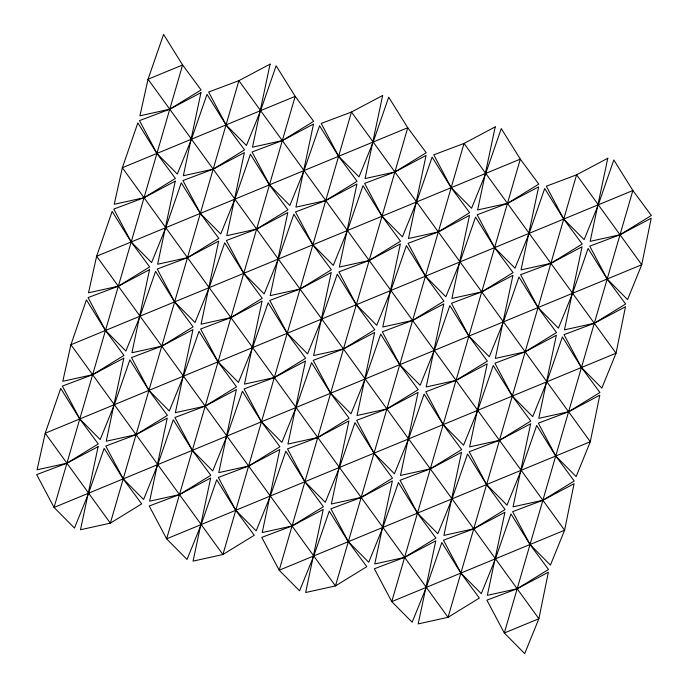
<?xml version="1.0" encoding="UTF-8"?>
<svg xmlns="http://www.w3.org/2000/svg" width="688" height="688" viewBox="0 0 688 688"><rect width="100%" height="100%" fill="white"/><g stroke="black" fill="none" stroke-linecap="round" stroke-linejoin="round"><path stroke-width="1.03" d="M98.109 446.65L80.505 529.734L110.347 523.147L141.676 503.883L123.204 478.9L104.155 448.335L88.632 493.176L74.459 528.049L54.06 507.452L36.653 474.6L66.917 463.205L98.109 446.65M123.814 358.156L106.219 441.232L136.052 434.653L167.244 418.098L149.64 501.174L179.482 494.595L210.666 478.04L193.07 561.124L222.912 554.537L254.242 535.273L235.76 510.29L216.72 479.725L201.197 524.566L187.024 559.439L166.625 538.842L149.219 505.99L179.482 494.595L210.812 475.331L192.339 450.348L173.29 419.783L157.767 464.624L143.594 499.488L123.204 478.9L105.789 446.039L136.052 434.653L167.39 415.389L148.909 390.397L129.869 359.841L114.346 404.682L100.173 439.546L79.774 418.958L60.725 388.393L45.202 433.234L37.083 469.792L66.917 463.205L98.246 443.941L79.774 418.958L62.367 386.097L92.631 374.702L123.814 358.156M149.528 269.653L131.924 352.738L161.766 346.15L192.958 329.595L175.354 412.68L205.196 406.092L236.38 389.537L218.784 472.622L248.617 466.034L279.81 449.488L262.205 532.564L292.047 525.985L323.231 509.43L305.635 592.506L335.469 585.927L366.799 566.663L348.326 541.671L329.277 511.115L313.762 555.956L299.581 590.82L279.19 570.232L261.775 537.371L292.047 525.985L323.377 506.721L304.904 481.729L285.855 451.173L270.332 496.014L256.16 530.878L235.76 510.29L218.354 477.429L248.617 466.034L279.947 446.77L261.474 421.787L242.425 391.223L226.902 436.063L212.73 470.936L192.339 450.348L174.924 417.487L205.196 406.092L236.526 386.828L218.053 361.845L199.004 331.281L183.481 376.121L169.308 410.994L148.909 390.397L131.503 357.545L161.766 346.15L193.096 326.886L174.623 301.903L155.574 271.339L140.051 316.179L125.878 351.052L105.488 330.455L86.439 299.899L70.916 344.731L62.789 381.29L92.631 374.702L123.96 355.438L105.488 330.455L88.073 297.603L118.345 286.208L149.528 269.653M175.242 181.159L157.638 264.235L187.48 257.656L218.664 241.101L201.068 324.177L230.901 317.598L262.094 301.043L244.489 384.128L274.331 377.54L305.515 360.985L287.919 444.07L317.753 437.482L348.945 420.927L331.341 504.012L361.183 497.424L392.366 480.869L374.771 563.954L404.604 557.366L435.796 540.82L418.192 623.896L448.034 617.317L479.364 598.053L460.891 573.061L441.842 542.505L426.319 587.337L412.146 622.21L391.756 601.622L374.341 568.761L404.604 557.366L435.943 538.102L417.461 513.119L398.421 482.555L382.898 527.395L368.725 562.268L348.326 541.671L330.919 508.819L361.183 497.424L392.513 478.16L374.04 453.177L354.991 422.613L339.468 467.453L325.295 502.326L304.904 481.729L287.489 448.877L317.753 437.482L349.091 418.218L330.61 393.235L311.569 362.671L296.046 407.511L281.874 442.384L261.474 421.787L244.068 388.935L274.331 377.54L305.661 358.276L287.188 333.293L268.139 302.729L252.616 347.569L238.444 382.442L218.053 361.845L200.638 328.993L230.901 317.598L262.231 298.334L243.758 273.351L224.709 242.787L209.195 287.627L195.022 322.491L174.623 301.903L157.217 269.042L187.48 257.656L218.81 238.392L200.337 213.4L181.288 182.845L165.765 227.685L151.592 262.549L131.193 241.961L112.153 211.397L96.63 256.237L88.503 292.796L118.345 286.208L149.674 266.944L131.193 241.961L113.787 209.1L144.05 197.705L175.242 181.159M200.948 92.656L183.352 175.741L213.185 169.153L244.378 152.598L226.773 235.683L256.615 229.095L287.799 212.54L270.203 295.625L300.045 289.037L331.229 272.491L313.625 355.567L343.467 348.988L374.659 332.433L357.055 415.509L386.897 408.93L418.08 392.375L400.485 475.46L430.318 468.872L461.51 452.317L443.906 535.402L473.748 528.814L504.932 512.259L487.336 595.344L517.17 588.756L548.362 572.201L538.885 618.727L524.712 653.6L504.313 633.003L486.906 600.151L517.17 588.756L548.499 569.492L530.027 544.509L510.978 513.945L495.455 558.785L481.282 593.658L460.891 573.061L443.476 540.209L473.748 528.814L505.078 509.55L486.605 484.567L467.556 454.003L452.033 498.843L437.86 533.716L417.461 513.119L400.055 480.267L430.318 468.872L461.648 449.608L443.175 424.625L424.126 394.061L408.603 438.901L394.43 473.774L374.04 453.177L356.625 420.325L386.897 408.93L418.227 389.666L399.745 364.674L380.705 334.119L365.182 378.959L351.009 413.823L330.61 393.235L313.203 360.374L343.467 348.988L374.797 329.724L356.324 304.732L337.275 274.177L321.752 319.017L307.579 353.881L287.188 333.293L269.773 300.432L300.045 289.037L331.375 269.773L312.894 244.79L293.853 214.226L278.33 259.066L264.158 293.939L243.758 273.351L226.352 240.49L256.615 229.095L287.945 209.831L269.472 184.848L250.423 154.284L234.9 199.124L220.728 233.997L200.337 213.4L182.922 180.548L213.185 169.153L244.524 149.889L226.042 124.906L207.002 94.342L191.479 139.182L177.306 174.055L156.907 153.458L137.858 122.903L122.335 167.734L114.217 204.293L144.05 197.705L175.38 178.441L156.907 153.458L139.501 120.606L169.764 109.211L200.948 92.656M270.092 64.104L252.487 147.18L282.329 140.601L313.513 124.046L295.917 207.131L325.751 200.543L356.943 183.988L339.339 267.073L369.181 260.485L400.364 243.93L382.769 327.015L412.602 320.427L443.794 303.872L426.19 386.957L456.032 380.369L487.216 363.823L469.62 446.899L499.454 440.32L530.646 423.765L513.042 506.841L542.884 500.262L574.067 483.707L564.599 530.233L550.426 565.097L530.027 544.509L512.62 511.648L542.884 500.262L574.213 480.998L555.741 456.006L536.692 425.451L521.169 470.291L506.996 505.155L486.605 484.567L469.19 451.706L499.454 440.32L530.783 421.047L512.311 396.064L493.262 365.509L477.747 410.34L463.574 445.213L443.175 424.625L425.769 391.764L456.032 380.369L487.362 361.105L468.889 336.122L449.84 305.558L434.317 350.398L420.144 385.271L399.745 364.674L382.339 331.822L412.602 320.427L443.932 301.163L425.459 276.18L406.41 245.616L390.896 290.456L376.714 325.329L356.324 304.732L338.909 271.88L369.181 260.485L400.511 241.221L382.038 216.238L362.989 185.674L347.466 230.514L333.293 265.387L312.894 244.79L295.487 211.938L325.751 200.543L357.081 181.279L338.608 156.296L319.559 125.732L304.036 170.572L289.863 205.445L269.472 184.848L252.057 151.996L282.329 140.601L313.659 121.337L295.186 96.354L276.137 65.79L260.614 110.63L246.442 145.495L226.042 124.906L208.636 92.046L238.899 80.659L270.092 64.104M382.648 95.494L365.053 178.57L394.886 171.991L426.078 155.436L408.474 238.512L438.316 231.933L469.5 215.378L451.904 298.463L481.738 291.875L512.93 275.32L495.326 358.405L525.168 351.817L556.36 335.262L538.756 418.347L568.598 411.759L599.781 395.204L590.304 441.73L576.131 476.603L555.741 456.006L538.326 423.154L568.598 411.759L599.927 392.495L581.446 367.512L562.406 336.948L546.883 381.788L532.71 416.661L512.311 396.064L494.904 363.212L525.168 351.817L556.497 332.553L538.025 307.57L518.976 277.006L503.453 321.846L489.28 356.719L468.889 336.122L451.474 303.27L481.738 291.875L513.076 272.611L494.595 247.628L475.554 217.064L460.031 261.904L445.858 296.777L425.459 276.18L408.053 243.328L438.316 231.933L469.646 212.669L451.173 187.678L432.124 157.122L416.601 201.962L402.428 236.827L382.038 216.238L364.623 183.378L394.886 171.991L426.225 152.727L407.743 127.736L388.703 97.18L373.18 142.012L359.007 176.885L338.608 156.296L321.201 123.436L351.465 112.041L382.648 95.494M495.214 126.876L477.618 209.96L507.452 203.373L538.644 186.826L521.04 269.902L550.882 263.323L582.065 246.768L564.47 329.844L594.303 323.265L625.495 306.71L616.018 353.236L601.845 388.101L581.446 367.512L564.04 334.652L594.303 323.265L625.633 304.001L607.16 279.01L588.111 248.454L572.588 293.294L558.415 328.159L538.025 307.57L520.61 274.71L550.882 263.323L582.211 244.051L563.739 219.068L544.69 188.512L529.167 233.344L514.994 268.217L494.595 247.628L477.188 214.768L507.452 203.373L538.781 184.109L520.309 159.126L501.26 128.561L485.737 173.402L471.564 208.275L451.173 187.678L433.758 154.826L464.03 143.431L495.214 126.876M607.779 158.266L590.175 241.35L620.017 234.763L651.201 218.208L641.732 264.734L627.559 299.607L607.16 279.01L589.754 246.158L620.017 234.763L651.347 215.499L632.874 190.516L613.825 159.951L598.302 204.792L584.129 239.665L563.739 219.068L546.324 186.216L576.587 174.821L607.779 158.266M148.049 79.24L139.922 115.799L169.764 109.211L201.094 89.947L182.621 64.964L163.572 34.4L148.049 79.24L538.885 618.727L504.313 633.003L632.874 190.516L45.202 433.234L110.347 523.147L238.899 80.659L564.599 530.233L391.756 601.622L520.309 159.126L70.916 344.731L222.912 554.537L351.465 112.041L590.304 441.73L279.19 570.232L407.743 127.736L96.63 256.237L335.469 585.927L464.03 143.431L616.018 353.236L166.625 538.842L295.186 96.354L122.335 167.734L448.034 617.317L576.587 174.821L641.732 264.734L54.06 507.452L182.621 64.964L148.049 79.24"/></g></svg>
